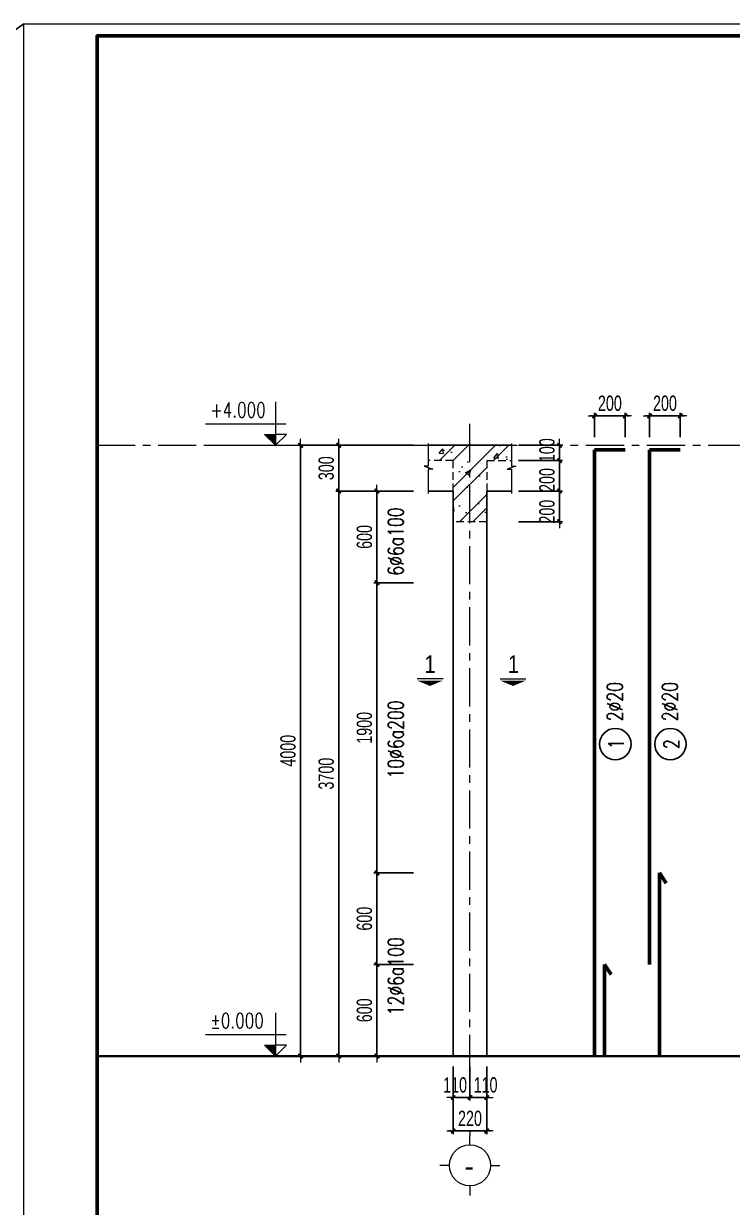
# Model space of a CAD drawing. Header units: millimetres. Extents: x -295047 to 29144, y -724756 to -246879.
# Drawn here: x -89504 to -84865, y -352357 to -344605 of the extents above; entities that cross this region are included whole.
import ezdxf
from ezdxf.enums import TextEntityAlignment as Align

# ---------------------------------------------------------------- set-up
doc = ezdxf.new("R2010")
doc.units = ezdxf.units.MM
doc.header["$MEASUREMENT"] = 0
doc.header["$PDMODE"] = 32
for name, pattern in [('CENTERX2', [4, 2.5, -0.5, 0.5, -0.5]), ('DASHDOT', [1, 0.5, -0.25, 0, -0.25]), ('HIDDEN', [0.375, 0.25, -0.125])]:
    doc.linetypes.add(name, pattern=pattern)
doc.layers.get('Defpoints').update_dxf_attribs({"color": 1})
for name, color, linetype, lineweight in [('EG Khac', 4, 'Continuous', 15), ('EG Net dam3', 1, 'Continuous', 60), ('EG Text1', 3, 'Continuous', 20), ('EG Text2', 7, 'Continuous', 25), ('ISO', 153, 'Continuous', 13), ('Khac', 156, 'Continuous', 9), ('Khungten_LCDI', 7, 'Continuous', 5), ('KICHTHUOC', 8, 'Continuous', 18), ('LC Dim', 8, 'Continuous', 18), ('LC Hatch', 252, 'Continuous', 9), ('LC ISO', 153, 'Continuous', 13), ('LC MANH DUT', 35, 'HIDDEN', 5), ('LC Net dam2', 6, 'Continuous', 40), ('LC Net manh', 219, 'Continuous', 5), ('LC Net thay', 7, 'Continuous', 25), ('LC Net truc', 79, 'DASHDOT', 13), ('LC Text1', 3, 'Continuous', 20)]:
    doc.layers.add(name, color=color, linetype=linetype, lineweight=lineweight)
doc.layers.add('KCS_Plotter', color=11, linetype='Continuous', plot=False)
doc.styles.add('EG 1', font='VHAVANB_1.TTF')
doc.styles.add('EG Hai', font='VHARIALN_1.TTF', dxfattribs={"width": 0.7})
doc.styles.add('EG Huy', font='vnsimli.shx', dxfattribs={"width": 0.75})
doc.styles.add('HOATBIF', font='hoatbif.shx', dxfattribs={"width": 0.7})
doc.styles.add('Khungten', font='VHAVAN_1.TTF', dxfattribs={"width": 0.9, "height": 5000})
doc.styles.add('LC 1', font='VHAVANB_1.TTF')
doc.styles.add('LC 3', font='vnsimli.shx', dxfattribs={"width": 0.75})
doc.styles.add('RMS2', font='romans.shx', dxfattribs={"width": 0.75})
doc.styles.add('Title', font='VHBLACK_1.TTF', dxfattribs={"width": 0.8})
doc.dimstyles.new('1-100(1-40)', dxfattribs={"dimscale": 40, "dimtxt": 2.5, "dimasz": 0.35, "dimexe": 0.5, "dimexo": 0, "dimgap": 0.8, "dimtad": 1, "dimdec": 0, "dimzin": 0, "dimdsep": 46, "dimtxsty": 'HOATBIF', "dimblk1": 'DOT', "dimblk2": 'DOT', "dimsah": 1, "dimcen": -1, "dimdle": 1, "dimclrd": 256, "dimclre": 256, "dimclrt": 4, "dimadec": 3, "dimazin": 2, "dimtfac": 0.333333, "dimtdec": 0, "dimtix": 1, "dimtmove": 2, "dimatfit": 3, "dimldrblk": 'DOT', "dimfxl": 1, "dimtvp": 0.833333, "dimtolj": 1, "dimtzin": 0, "dimarcsym": 0})

# ---------------------------------------------------------------- blocks, each defined once
blk = doc.blocks.new('catngang')
at = {"layer": 'EG Khac', "color": 1, "ltscale": 2}
blk.add_line((0, 0), (-4.41, 0), dxfattribs=at)
blk.add_lwpolyline([(-2.21, -1.22, 0, 4.29, 0), (-2.21, -0.33, 2.5, 2.5, 0)], format="xyseb", dxfattribs=at)
at = {"layer": 'EG Khac', "color": 7, "style": 'EG 1'}
blk.add_attdef('MC', text='', height=3, dxfattribs=at).set_placement((-2.21, 2.5), align=Align.MIDDLE_CENTER)
blk = doc.blocks.new('CT')
at = {"layer": 'LC Text1', "lineweight": 15}
blk.add_hatch(color=4, dxfattribs=at).paths.add_polyline_path([(3.25, 1.6), (1.64, 1.6), (1.64, 0)])
at = {"layer": 'LC Text1', "color": 4, "lineweight": 15, "ltscale": 50}
for p, q in [((0.05, 3.14), (12, 3.14)), ((12.09, 0), (0, 0))]:
    blk.add_line(p, q, dxfattribs=at)
for points in [[(1.64, 6.43), (1.64, 0)], [(1.64, 0), (0.03, 1.6), (1.64, 1.6)], [(1.64, 0), (3.25, 1.6), (1.64, 1.6)]]:
    blk.add_lwpolyline(points, dxfattribs=at)
at = {"layer": 'LC Text1', "color": 4, "style": 'LC 3', "width": 0.75}
blk.add_attdef('CT', (1.91, 3.5), '', height=2.2, dxfattribs=at)
blk = doc.blocks.new('DOT')
at = {"layer": 'LC Dim'}
blk.add_line((-3, 0), (3, 0), dxfattribs=at)
at = {"layer": 'LC Dim', "color": 4}
blk.add_line((-1, -1), (1, 1), dxfattribs=at)
blk.add_lwpolyline([(0.5, 1), (-1, -0.5), (-0.5, -1), (1, 0.5)], close=True, dxfattribs=at)
blk = doc.blocks.new('*D310')
at = {"layer": 'Defpoints', "color": 0, "ltscale": 2, "transparency": 16777216}
for p in [(-87191.6, -350766.6), (-86952.2, -350766.6), (-86952.2, -351366.6)]:
    blk.add_point(p, dxfattribs=at)
at = {"layer": 'LC Dim', "lineweight": -2, "ltscale": 2, "transparency": 16777216}
for p, q in [((-86952.2, -350766.6), (-87211.6, -350766.6)), ((-87191.6, -351352.6), (-87191.6, -350780.6)), ((-86952.2, -351366.6), (-87211.6, -351366.6))]:
    blk.add_line(p, q, dxfattribs=at)
at = {"layer": 'LC Dim', "lineweight": -2, "ltscale": 2, "transparency": 16777216, "xscale": 14, "yscale": 14, "zscale": 14}
for p, rotation in [((-87191.6, -350766.6), 90), ((-87191.6, -351366.6), 270)]:
    blk.add_blockref('DOT', p, dxfattribs=dict(at, rotation=rotation))
at = {"layer": 'LC Dim', "color": 4, "ltscale": 2, "transparency": 16777216, "insert": (-87273.6, -351066.6), "char_height": 100, "attachment_point": 5, "rotation": 90, "style": 'HOATBIF'}
blk.add_mtext('\\A1;600', dxfattribs=at)
blk = doc.blocks.new('*D311')
at = {"layer": 'Defpoints', "color": 0, "ltscale": 2, "transparency": 16777216}
for p in [(-87191.6, -347666.6), (-86952.2, -347666.6), (-86952.2, -348266.6)]:
    blk.add_point(p, dxfattribs=at)
at = {"layer": 'LC Dim', "lineweight": -2, "ltscale": 2, "transparency": 16777216}
for p, q in [((-86952.2, -347666.6), (-87211.6, -347666.6)), ((-87191.6, -348252.6), (-87191.6, -347680.6)), ((-86952.2, -348266.6), (-87211.6, -348266.6))]:
    blk.add_line(p, q, dxfattribs=at)
at = {"layer": 'LC Dim', "lineweight": -2, "ltscale": 2, "transparency": 16777216, "xscale": 14, "yscale": 14, "zscale": 14}
for p, rotation in [((-87191.6, -347666.6), 90), ((-87191.6, -348266.6), 270)]:
    blk.add_blockref('DOT', p, dxfattribs=dict(at, rotation=rotation))
at = {"layer": 'LC Dim', "color": 4, "ltscale": 2, "transparency": 16777216, "insert": (-87273.6, -347966.6), "char_height": 100, "attachment_point": 5, "rotation": 90, "style": 'HOATBIF'}
blk.add_mtext('\\A1;600', dxfattribs=at)
blk = doc.blocks.new('*D312')
at = {"layer": 'Defpoints', "color": 0, "ltscale": 2, "transparency": 16777216}
for p in [(-86952.2, -348266.6), (-87191.6, -350166.6), (-86952.2, -350166.6)]:
    blk.add_point(p, dxfattribs=at)
at = {"layer": 'LC Dim', "lineweight": -2, "ltscale": 2, "transparency": 16777216}
for p, q in [((-86952.2, -348266.6), (-87211.6, -348266.6)), ((-87191.6, -348280.6), (-87191.6, -350152.6)), ((-86952.2, -350166.6), (-87211.6, -350166.6))]:
    blk.add_line(p, q, dxfattribs=at)
at = {"layer": 'LC Dim', "lineweight": -2, "ltscale": 2, "transparency": 16777216, "xscale": 14, "yscale": 14, "zscale": 14}
for p, rotation in [((-87191.6, -348266.6), 90), ((-87191.6, -350166.6), 270)]:
    blk.add_blockref('DOT', p, dxfattribs=dict(at, rotation=rotation))
at = {"layer": 'LC Dim', "color": 4, "ltscale": 2, "transparency": 16777216, "insert": (-87273.6, -349216.6), "char_height": 100, "attachment_point": 5, "rotation": 90, "style": 'HOATBIF'}
blk.add_mtext('\\A1;1900', dxfattribs=at)
blk = doc.blocks.new('*D313')
at = {"layer": 'Defpoints', "color": 0, "ltscale": 2, "transparency": 16777216}
for p in [(-86952.2, -347666.6), (-87441.6, -351366.6), (-86952.2, -351366.6)]:
    blk.add_point(p, dxfattribs=at)
at = {"layer": 'LC Dim', "lineweight": -2, "ltscale": 2, "transparency": 16777216}
for p, q in [((-86952.2, -347666.6), (-87461.6, -347666.6)), ((-87441.6, -347680.6), (-87441.6, -351352.6)), ((-86952.2, -351366.6), (-87461.6, -351366.6))]:
    blk.add_line(p, q, dxfattribs=at)
at = {"layer": 'LC Dim', "lineweight": -2, "ltscale": 2, "transparency": 16777216, "xscale": 14, "yscale": 14, "zscale": 14}
for p, rotation in [((-87441.6, -347666.6), 90), ((-87441.6, -351366.6), 270)]:
    blk.add_blockref('DOT', p, dxfattribs=dict(at, rotation=rotation))
at = {"layer": 'LC Dim', "color": 4, "ltscale": 2, "transparency": 16777216, "insert": (-87523.6, -349516.6), "char_height": 100, "attachment_point": 5, "rotation": 90, "style": 'HOATBIF'}
blk.add_mtext('\\A1;3700', dxfattribs=at)
blk = doc.blocks.new('*D314')
at = {"layer": 'Defpoints', "color": 0, "ltscale": 2, "transparency": 16777216}
for p in [(-87441.6, -347366.6), (-86952.2, -347366.6), (-86952.2, -347666.6)]:
    blk.add_point(p, dxfattribs=at)
at = {"layer": 'LC Dim', "lineweight": -2, "ltscale": 2, "transparency": 16777216}
for p, q in [((-86952.2, -347366.6), (-87461.6, -347366.6)), ((-87441.6, -347652.6), (-87441.6, -347380.6)), ((-86952.2, -347666.6), (-87461.6, -347666.6))]:
    blk.add_line(p, q, dxfattribs=at)
at = {"layer": 'LC Dim', "lineweight": -2, "ltscale": 2, "transparency": 16777216, "xscale": 14, "yscale": 14, "zscale": 14}
for p, rotation in [((-87441.6, -347366.6), 90), ((-87441.6, -347666.6), 270)]:
    blk.add_blockref('DOT', p, dxfattribs=dict(at, rotation=rotation))
at = {"layer": 'LC Dim', "color": 4, "ltscale": 2, "transparency": 16777216, "insert": (-87523.6, -347516.6), "char_height": 100, "attachment_point": 5, "rotation": 90, "style": 'HOATBIF'}
blk.add_mtext('\\A1;300', dxfattribs=at)
blk = doc.blocks.new('*D315')
at = {"layer": 'Defpoints', "color": 0, "ltscale": 2, "transparency": 16777216}
for p in [(-87691.6, -347366.6), (-86952.2, -347366.6), (-86952.2, -351366.6)]:
    blk.add_point(p, dxfattribs=at)
at = {"layer": 'LC Dim', "lineweight": -2, "ltscale": 2, "transparency": 16777216}
for p, q in [((-86952.2, -347366.6), (-87711.6, -347366.6)), ((-87691.6, -351352.6), (-87691.6, -347380.6)), ((-86952.2, -351366.6), (-87711.6, -351366.6))]:
    blk.add_line(p, q, dxfattribs=at)
at = {"layer": 'LC Dim', "lineweight": -2, "ltscale": 2, "transparency": 16777216, "xscale": 14, "yscale": 14, "zscale": 14}
for p, rotation in [((-87691.6, -347366.6), 90), ((-87691.6, -351366.6), 270)]:
    blk.add_blockref('DOT', p, dxfattribs=dict(at, rotation=rotation))
at = {"layer": 'LC Dim', "color": 4, "ltscale": 2, "transparency": 16777216, "insert": (-87773.6, -349366.6), "char_height": 100, "attachment_point": 5, "rotation": 90, "style": 'HOATBIF'}
blk.add_mtext('\\A1;4000', dxfattribs=at)
blk = doc.blocks.new('*D316')
at = {"layer": 'Defpoints', "color": 0, "ltscale": 2, "transparency": 16777216}
for p in [(-86692.7, -351434.2), (-86582.7, -351434.2), (-86582.7, -351637.7)]:
    blk.add_point(p, dxfattribs=at)
at = {"layer": 'LC Dim', "lineweight": -2, "ltscale": 2, "transparency": 16777216}
for p, q in [((-86692.7, -351434.2), (-86692.7, -351657.7)), ((-86582.7, -351434.2), (-86582.7, -351657.7)), ((-86678.7, -351637.7), (-86596.7, -351637.7))]:
    blk.add_line(p, q, dxfattribs=at)
at = {"layer": 'LC Dim', "lineweight": -2, "ltscale": 2, "transparency": 16777216, "xscale": 14, "yscale": 14, "zscale": 14, "rotation": 180}
blk.add_blockref('DOT', (-86692.7, -351637.7), dxfattribs=at)
at = {"layer": 'LC Dim', "lineweight": -2, "ltscale": 2, "transparency": 16777216, "xscale": 14, "yscale": 14, "zscale": 14}
blk.add_blockref('DOT', (-86582.7, -351637.7), dxfattribs=at)
at = {"layer": 'LC Dim', "color": 4, "ltscale": 2, "transparency": 16777216, "insert": (-86680.1, -351555.7), "char_height": 100, "attachment_point": 5, "style": 'HOATBIF'}
blk.add_mtext('\\A1;110', dxfattribs=at)
blk = doc.blocks.new('*D317')
at = {"layer": 'Defpoints', "color": 0, "ltscale": 2, "transparency": 16777216}
for p in [(-86582.7, -351434.2), (-86472.7, -351434.2), (-86472.7, -351637.7)]:
    blk.add_point(p, dxfattribs=at)
at = {"layer": 'LC Dim', "lineweight": -2, "ltscale": 2, "transparency": 16777216}
for p, q in [((-86582.7, -351434.2), (-86582.7, -351657.7)), ((-86472.7, -351434.2), (-86472.7, -351657.7)), ((-86568.7, -351637.7), (-86486.7, -351637.7))]:
    blk.add_line(p, q, dxfattribs=at)
at = {"layer": 'LC Dim', "lineweight": -2, "ltscale": 2, "transparency": 16777216, "xscale": 14, "yscale": 14, "zscale": 14, "rotation": 180}
blk.add_blockref('DOT', (-86582.7, -351637.7), dxfattribs=at)
at = {"layer": 'LC Dim', "lineweight": -2, "ltscale": 2, "transparency": 16777216, "xscale": 14, "yscale": 14, "zscale": 14}
blk.add_blockref('DOT', (-86472.7, -351637.7), dxfattribs=at)
at = {"layer": 'LC Dim', "color": 4, "ltscale": 2, "transparency": 16777216, "insert": (-86480.6, -351555.7), "char_height": 100, "attachment_point": 5, "style": 'HOATBIF'}
blk.add_mtext('\\A1;110', dxfattribs=at)
blk = doc.blocks.new('*D318')
at = {"layer": 'Defpoints', "color": 0, "ltscale": 2, "transparency": 16777216}
for p in [(-86692.7, -351434.2), (-86472.7, -351434.2), (-86472.7, -351856.7)]:
    blk.add_point(p, dxfattribs=at)
at = {"layer": 'LC Dim', "lineweight": -2, "ltscale": 2, "transparency": 16777216}
for p, q in [((-86692.7, -351434.2), (-86692.7, -351876.7)), ((-86472.7, -351434.2), (-86472.7, -351876.7)), ((-86706.7, -351856.7), (-86720.7, -351856.7)), ((-86692.7, -351856.7), (-86472.7, -351856.7)), ((-86458.7, -351856.7), (-86444.7, -351856.7))]:
    blk.add_line(p, q, dxfattribs=at)
at = {"layer": 'LC Dim', "lineweight": -2, "ltscale": 2, "transparency": 16777216, "xscale": 14, "yscale": 14, "zscale": 14}
blk.add_blockref('DOT', (-86692.7, -351856.7), dxfattribs=at)
at = {"layer": 'LC Dim', "lineweight": -2, "ltscale": 2, "transparency": 16777216, "xscale": 14, "yscale": 14, "zscale": 14, "rotation": 180}
blk.add_blockref('DOT', (-86472.7, -351856.7), dxfattribs=at)
at = {"layer": 'LC Dim', "color": 4, "ltscale": 2, "transparency": 16777216, "insert": (-86582.7, -351774.7), "char_height": 100, "attachment_point": 5, "style": 'HOATBIF'}
blk.add_mtext('\\A1;220', dxfattribs=at)
blk = doc.blocks.new('TTRUC')
at = {"layer": 'LC ISO'}
for p, q in [((0, 6.95), (0, 10.13)), ((-6.95, 0), (-10.13, 0)), ((6.95, 0), (10.13, 0)), ((0, -6.95), (0, -10.13))]:
    blk.add_line(p, q, dxfattribs=at)
at = {"layer": 'LC Net manh'}
blk.add_circle((0, 0), 6.95, dxfattribs=at)
blk = doc.blocks.new('*D325')
at = {"layer": 'Defpoints', "color": 0, "ltscale": 2, "transparency": 16777216}
for p in [(-86265.9, -347366.6), (-86265.9, -347466.6), (-85996.6, -347466.6)]:
    blk.add_point(p, dxfattribs=at)
at = {"layer": 'LC Dim', "lineweight": -2, "ltscale": 2, "transparency": 16777216}
for p, q in [((-86265.9, -347366.6), (-85976.6, -347366.6)), ((-85996.6, -347380.6), (-85996.6, -347452.6)), ((-86265.9, -347466.6), (-85976.6, -347466.6))]:
    blk.add_line(p, q, dxfattribs=at)
at = {"layer": 'LC Dim', "lineweight": -2, "ltscale": 2, "transparency": 16777216, "xscale": 14, "yscale": 14, "zscale": 14}
for p, rotation in [((-85996.6, -347366.6), 90), ((-85996.6, -347466.6), 270)]:
    blk.add_blockref('DOT', p, dxfattribs=dict(at, rotation=rotation))
at = {"layer": 'LC Dim', "color": 4, "ltscale": 2, "transparency": 16777216, "insert": (-86078.6, -347398.5), "char_height": 100, "attachment_point": 5, "rotation": 90, "style": 'HOATBIF'}
blk.add_mtext('\\A1;100', dxfattribs=at)
blk = doc.blocks.new('*D326')
at = {"layer": 'Defpoints', "color": 0, "ltscale": 2, "transparency": 16777216}
for p in [(-86265.9, -347466.6), (-86265.9, -347666.6), (-85996.6, -347666.6)]:
    blk.add_point(p, dxfattribs=at)
at = {"layer": 'LC Dim', "lineweight": -2, "ltscale": 2, "transparency": 16777216}
for p, q in [((-86265.9, -347466.6), (-85976.6, -347466.6)), ((-85996.6, -347480.6), (-85996.6, -347652.6)), ((-86265.9, -347666.6), (-85976.6, -347666.6))]:
    blk.add_line(p, q, dxfattribs=at)
at = {"layer": 'LC Dim', "lineweight": -2, "ltscale": 2, "transparency": 16777216, "xscale": 14, "yscale": 14, "zscale": 14}
for p, rotation in [((-85996.6, -347466.6), 90), ((-85996.6, -347666.6), 270)]:
    blk.add_blockref('DOT', p, dxfattribs=dict(at, rotation=rotation))
at = {"layer": 'LC Dim', "color": 4, "ltscale": 2, "transparency": 16777216, "insert": (-86078.6, -347593.7), "char_height": 100, "attachment_point": 5, "rotation": 90, "style": 'HOATBIF'}
blk.add_mtext('\\A1;200', dxfattribs=at)
blk = doc.blocks.new('*D327')
at = {"layer": 'Defpoints', "color": 0, "ltscale": 2, "transparency": 16777216}
for p in [(-85767, -347173.7), (-85767, -347312.7), (-85566.7, -347312.7)]:
    blk.add_point(p, dxfattribs=at)
at = {"layer": 'LC Dim', "lineweight": -2, "ltscale": 2, "transparency": 16777216}
for p, q in [((-85781, -347173.7), (-85795, -347173.7)), ((-85767, -347312.7), (-85767, -347153.7)), ((-85566.7, -347173.7), (-85767, -347173.7)), ((-85566.7, -347312.7), (-85566.7, -347153.7)), ((-85552.7, -347173.7), (-85538.7, -347173.7))]:
    blk.add_line(p, q, dxfattribs=at)
at = {"layer": 'LC Dim', "lineweight": -2, "ltscale": 2, "transparency": 16777216, "xscale": 14, "yscale": 14, "zscale": 14}
blk.add_blockref('DOT', (-85767, -347173.7), dxfattribs=at)
at = {"layer": 'LC Dim', "lineweight": -2, "ltscale": 2, "transparency": 16777216, "xscale": 14, "yscale": 14, "zscale": 14, "rotation": 180}
blk.add_blockref('DOT', (-85566.7, -347173.7), dxfattribs=at)
at = {"layer": 'LC Dim', "color": 4, "ltscale": 2, "transparency": 16777216, "insert": (-85666.9, -347091.7), "char_height": 100, "attachment_point": 5, "style": 'HOATBIF'}
blk.add_mtext('\\A1;200', dxfattribs=at)
blk = doc.blocks.new('*D328')
at = {"layer": 'Defpoints', "color": 0, "ltscale": 2, "transparency": 16777216}
for p in [(-85406.5, -347173.7), (-85406.5, -347312.7), (-85206.2, -347312.7)]:
    blk.add_point(p, dxfattribs=at)
at = {"layer": 'LC Dim', "lineweight": -2, "ltscale": 2, "transparency": 16777216}
for p, q in [((-85420.5, -347173.7), (-85434.5, -347173.7)), ((-85406.5, -347312.7), (-85406.5, -347153.7)), ((-85206.2, -347173.7), (-85406.5, -347173.7)), ((-85206.2, -347312.7), (-85206.2, -347153.7)), ((-85192.2, -347173.7), (-85178.2, -347173.7))]:
    blk.add_line(p, q, dxfattribs=at)
at = {"layer": 'LC Dim', "lineweight": -2, "ltscale": 2, "transparency": 16777216, "xscale": 14, "yscale": 14, "zscale": 14}
blk.add_blockref('DOT', (-85406.5, -347173.7), dxfattribs=at)
at = {"layer": 'LC Dim', "lineweight": -2, "ltscale": 2, "transparency": 16777216, "xscale": 14, "yscale": 14, "zscale": 14, "rotation": 180}
blk.add_blockref('DOT', (-85206.2, -347173.7), dxfattribs=at)
at = {"layer": 'LC Dim', "color": 4, "ltscale": 2, "transparency": 16777216, "insert": (-85306.4, -347091.7), "char_height": 100, "attachment_point": 5, "style": 'HOATBIF'}
blk.add_mtext('\\A1;200', dxfattribs=at)
blk = doc.blocks.new('*D329')
at = {"layer": 'Defpoints', "color": 0, "ltscale": 2, "transparency": 16777216}
for p in [(-86265.9, -347666.6), (-86265.9, -347866.6), (-85996.6, -347866.6)]:
    blk.add_point(p, dxfattribs=at)
at = {"layer": 'LC Dim', "lineweight": -2, "ltscale": 2, "transparency": 16777216}
for p, q in [((-86265.9, -347666.6), (-85976.6, -347666.6)), ((-85996.6, -347680.6), (-85996.6, -347852.6)), ((-86265.9, -347866.6), (-85976.6, -347866.6))]:
    blk.add_line(p, q, dxfattribs=at)
at = {"layer": 'LC Dim', "lineweight": -2, "ltscale": 2, "transparency": 16777216, "xscale": 14, "yscale": 14, "zscale": 14}
for p, rotation in [((-85996.6, -347666.6), 90), ((-85996.6, -347866.6), 270)]:
    blk.add_blockref('DOT', p, dxfattribs=dict(at, rotation=rotation))
at = {"layer": 'LC Dim', "color": 4, "ltscale": 2, "transparency": 16777216, "insert": (-86078.6, -347801.1), "char_height": 100, "attachment_point": 5, "rotation": 90, "style": 'HOATBIF'}
blk.add_mtext('\\A1;200', dxfattribs=at)
blk = doc.blocks.new('lcdi KC')
at = {"layer": 'Defpoints', "lineweight": 0}
blk.add_lwpolyline([(-1200, -14850), (-1200, 14850), (40800, 14850), (40800, -14850)], close=True, dxfattribs=at)
at = {"layer": 'Khungten_LCDI', "color": 5, "lineweight": 60}
blk.add_lwpolyline([(0, -14650), (0, 14650), (40600, 14650), (40600, -14650)], close=True, dxfattribs=at)
at = {"color": 7, "style": 'Khungten', "width": 0.8}
for tag, p in [('REVISION', (39499, -10746)), ('NGAYHT', (39546, -11609))]:
    blk.add_attdef(tag, text='', height=200, dxfattribs=at).set_placement(p, align=Align.CENTER)
at = {"layer": 'LC Text1', "style": 'Title', "width": 1.485915}
for tag, p, p2 in [('TENBANVE1', (36913, -8886), (40339, -8886)), ('TENBANVE2', (36913, -9562), (40339, -9562))]:
    blk.add_attdef(tag, text='', height=250, dxfattribs=at).set_placement(p, p2, align=Align.FIT)
at = {"layer": 'LC Text1', "style": 'Title', "width": 0.7}
blk.add_attdef('SOBANVE', text='', height=250, dxfattribs=at).set_placement((39562, -13896), align=Align.CENTER)
blk = doc.blocks.new('*D160')
at = {"layer": 'Defpoints', "color": 0, "ltscale": 2, "transparency": 16777216}
for p in [(-87191.6, -350166.6), (-86952.2, -350166.6), (-86952.2, -350766.6)]:
    blk.add_point(p, dxfattribs=at)
at = {"layer": 'LC Dim', "lineweight": -2, "ltscale": 2, "transparency": 16777216}
for p, q in [((-86952.2, -350166.6), (-87211.6, -350166.6)), ((-87191.6, -350752.6), (-87191.6, -350180.6)), ((-86952.2, -350766.6), (-87211.6, -350766.6))]:
    blk.add_line(p, q, dxfattribs=at)
at = {"layer": 'LC Dim', "lineweight": -2, "ltscale": 2, "transparency": 16777216, "xscale": 14, "yscale": 14, "zscale": 14}
for p, rotation in [((-87191.6, -350166.6), 90), ((-87191.6, -350766.6), 270)]:
    blk.add_blockref('DOT', p, dxfattribs=dict(at, rotation=rotation))
at = {"layer": 'LC Dim', "color": 4, "ltscale": 2, "transparency": 16777216, "insert": (-87273.6, -350466.6), "char_height": 100, "attachment_point": 5, "rotation": 90, "style": 'HOATBIF'}
blk.add_mtext('\\A1;600', dxfattribs=at)

msp = doc.modelspace()

# ---------------------------------------------------------------- hatches: boundary and pattern name
at = {"layer": 'LC Hatch', "ltscale": 2}
h = msp.add_hatch(dxfattribs=at)
h.set_pattern_fill('BTCT', color=256, scale=50)
h.set_pattern_definition([(50, (-135715.37, -288743.23), (358.6301, -31.3761), [37.5, -412.5]), (355, (-135715.37, -288743.23), (-69.3757, 376.096), [30, -330]), (100.4514, (-135685.5, -288745.84), (289.2547, 344.7198), [31.8701, -350.571]), (46.1842, (-135715.37, -288643.23), (533.6205, -82.7595), [56.25, -618.75]), (96.6356, (-135670.9, -288650.1), (467.3314, 487.059), [47.805, -525.8565]), (351.1842, (-135715.4, -288643.23), (467.331, 487.0593), [45, -495]), (21, (-135665.37, -288668.23), (298.4535, -201.3094), [37.5, -412.5]), (326, (-135665.37, -288668.23), (121.6577, 362.575), [30, -330]), (71.4514, (-135640.5, -288685), (420.1113, 161.2652), [31.8701, -350.571]), (37.5, (-135715.37, -288743.23), (6.07993, 166.44693), [0, -326, 0, -335, 0, -331.25]), (7.5, (-135715.37, -288743.23), (131.53477, 197.20586), [0, -191, 0, -318.5, 0, -126.25]), (327.5, (-135826.87, -288743.23), (266.91122, -11.27744), [0, -125, 0, -390, 0, -517.5]), (317.5, (-135876.87, -288743.23), (291.5931, 50.0525), [0, -162.5, 0, -259, 0, -367.5]), (45, (-135715.37, -288743.23), (-132.5825, 132.5825), []), (45, (-135626.99, -288743.23), (-132.5825, 132.5825), [])])
h.paths.add_polyline_path([(-86309.9, -347466.6), (-86472.7, -347466.6), (-86472.7, -347866.6), (-86692.7, -347866.6), (-86692.7, -347466.6), (-86855.6, -347466.6), (-86855.6, -347366.6), (-86692.7, -347366.6), (-86472.7, -347366.6), (-86309.9, -347366.6)])

# ---------------------------------------------------------------- linework, layer by layer
at = {"layer": 'EG Net dam3', "ltscale": 500}
for p, q in [((-85767, -351366.6), (-85767, -347396.2)), ((-85767, -347396.2), (-85566.7, -347396.2)), ((-85406.5, -350766.6), (-85406.5, -347396.2)), ((-85406.5, -347396.2), (-85206.2, -347396.2)), ((-85342.2, -351366.6), (-85342.2, -350166.6)), ((-85342.2, -350166.6), (-85298.1, -350233.2)), ((-85702.7, -351366.6), (-85702.7, -350766.6)), ((-85702.7, -350766.6), (-85658.6, -350833.2))]:
    msp.add_line(p, q, dxfattribs=at)
at = {"layer": 'EG Text2', "linetype": 'ByBlock'}
for centre in [(-85631, -349323.5), (-85270.5, -349323.5)]:
    msp.add_circle(centre, 102.9, dxfattribs=at)
at = {"layer": 'ISO'}
for points in [[(-86855.6, -347354.7), (-86855.6, -347502.4), (-86883.3, -347502.4), (-86825.1, -347523.5), (-86855.6, -347523.5), (-86855.6, -347682.8)], [(-86309.9, -347354.7), (-86309.9, -347502.4), (-86282.1, -347502.4), (-86340.3, -347523.5), (-86309.9, -347523.5), (-86309.9, -347682.8)]]:
    msp.add_lwpolyline(points, dxfattribs=at)
at = {"layer": 'KCS_Plotter', "ltscale": 2}
msp.add_line((-123104.2, -368365.3), (-89504.2, -344605.3), dxfattribs=at)
at = {"layer": 'LC MANH DUT', "ltscale": 200}
for p, q in [((-86692.7, -347466.6), (-86855.6, -347466.6)), ((-86692.7, -347666.6), (-86692.7, -347466.6)), ((-86472.7, -347466.6), (-86472.7, -347666.6)), ((-86472.7, -347466.6), (-86309.9, -347466.6)), ((-86472.7, -347866.6), (-86692.7, -347866.6))]:
    msp.add_line(p, q, dxfattribs=at)
at = {"layer": 'LC Net dam2', "ltscale": 2}
msp.add_lwpolyline([(-89024.2, -351366.6), (-74384.2, -351366.6)], dxfattribs=at)
at = {"layer": 'LC Net thay'}
for p, q in [((-86855.6, -347366.6), (-86309.9, -347366.6)), ((-86692.7, -347666.6), (-86855.6, -347666.6)), ((-86692.7, -351366.6), (-86692.7, -347666.6)), ((-86472.7, -351366.6), (-86472.7, -347666.6)), ((-86472.7, -347666.6), (-86309.9, -347666.6))]:
    msp.add_line(p, q, dxfattribs=at)
at = {"layer": 'LC Net truc', "linetype": 'CENTERX2', "ltscale": 100}
for p, q in [((-86582.7, -351476.7), (-86582.7, -347219.7)), ((-89024.2, -347366.6), (-74384.2, -347366.6)), ((-86582.7, -351856.7), (-86582.7, -351885.6))]:
    msp.add_line(p, q, dxfattribs=at)

# ---------------------------------------------------------------- block references
at = {"layer": 'EG Text1'}
ref = msp.add_blockref('CT', (-87783.3, -347366.6), dxfattribs=dict(at, xscale=-44.25072279153392, yscale=44.25072279159212, zscale=44.25072279160228))
ref.add_attrib('CT', '+4.000', (-88282.6, -347183.4), dxfattribs={"layer": 'Khac', "color": 3, "height": 97.35, "style": 'EG Huy', "width": 0.75})
ref = msp.add_blockref('CT', (-87783.3, -351366.6), dxfattribs=dict(at, xscale=-44.25072279153392, yscale=44.25072279159212, zscale=44.25072279160228))
ref.add_attrib('CT', '%%p0.000', (-88282.6, -351183.4), dxfattribs={"layer": 'Khac', "color": 3, "height": 97.35, "style": 'EG Huy', "width": 0.75})
at = {"layer": 'EG Text2'}
ref = msp.add_blockref('catngang', (-86759.3, -348895.5), dxfattribs=dict(at, xscale=38.47888938407414, yscale=38.47888938407414, zscale=38.47888938407414))
ref.add_attrib('MC', '1', dxfattribs={"layer": 'Khac', "color": 7, "height": 115.4, "style": 'EG Hai'}).set_placement((-86844.2, -348799.3), align=Align.MIDDLE_CENTER)
ref = msp.add_blockref('catngang', (-86385.7, -348895.5), dxfattribs=dict(at, xscale=-38.47888938407414, yscale=38.47888938395772, zscale=38.47888938399652))
ref.add_attrib('MC', '1', dxfattribs={"layer": 'Khac', "color": 7, "height": 115.4, "style": 'EG Hai'}).set_placement((-86297.7, -348799.3), align=Align.MIDDLE_CENTER)
at = {"layer": 'KICHTHUOC', "xscale": 19.39036266761832, "yscale": 19.39036266761832, "zscale": 19.39036266761832}
msp.add_blockref('TTRUC', (-86582.7, -352082.1), dxfattribs=at)
at = {"layer": 'LC Net thay', "xscale": 0.3999999999995694, "yscale": 0.3999999999995694, "zscale": 0.3999999999995694}
msp.add_blockref('lcdi KC', (-89024.2, -350545.3), dxfattribs=at)

# ---------------------------------------------------------------- texts
at = {"layer": 'EG Text2', "linetype": 'ByBlock', "style": 'RMS2', "width": 0.75}
for s, p in [('6%%C6a100', (-87018.8, -348220.2)), ('2%%C20', (-85584.2, -349173.9)), ('2%%C20', (-85223.7, -349173.9)), ('10%%C6a200', (-87018.8, -349548.6)), ('12%%C6a100', (-87018.8, -351099.6))]:
    msp.add_text(s, height=100, rotation=90, dxfattribs=at).set_placement(p)
for s, p in [('1', (-85625.2, -349323.5)), ('2', (-85264.7, -349323.5))]:
    msp.add_text(s, height=100, rotation=90, dxfattribs=at).set_placement(p, align=Align.MIDDLE_CENTER)
at = {"layer": 'LC Text1', "ltscale": 0.2, "style": 'LC 1', "width": 0.9}
msp.add_text('-', height=150, dxfattribs=at).set_placement((-86587.9, -352205.4), align=Align.BOTTOM_CENTER)

# ---------------------------------------------------------------- dimensions: what is measured, and where the dimension line sits
at = {"layer": 'LC Dim', "ltscale": 2}
for base, p1, p2, angle, picture, middle in [((-85767, -347173.7), (-85566.7, -347312.7), (-85767, -347312.7), 180, '*D327', (-85666.9, -347091.7)), ((-85406.5, -347173.7), (-85206.2, -347312.7), (-85406.5, -347312.7), 180, '*D328', (-85306.4, -347091.7)), ((-87691.6, -347366.6), (-86952.2, -351366.6), (-86952.2, -347366.6), 90, '*D315', (-87773.6, -349366.6)), ((-87441.6, -347366.6), (-86952.2, -347666.6), (-86952.2, -347366.6), 90, '*D314', (-87523.6, -347516.6)), ((-87441.6, -351366.6), (-86952.2, -347666.6), (-86952.2, -351366.6), 90, '*D313', (-87523.6, -349516.6)), ((-87191.6, -347666.6), (-86952.2, -348266.6), (-86952.2, -347666.6), 90, '*D311', (-87273.6, -347966.6)), ((-87191.6, -350166.6), (-86952.2, -348266.6), (-86952.2, -350166.6), 90, '*D312', (-87273.6, -349216.6)), ((-87191.6, -350166.6), (-86952.2, -350766.6), (-86952.2, -350166.6), 90, '*D160', (-87273.6, -350466.6)), ((-87191.6, -350766.6), (-86952.2, -351366.6), (-86952.2, -350766.6), 90, '*D310', (-87273.6, -351066.6))]:
    dim = msp.add_linear_dim(base=base, p1=p1, p2=p2, angle=angle, dimstyle='1-100(1-40)', dxfattribs=at)
    dim.commit()
    dim.dimension.update_dxf_attribs({"geometry": picture, "text_midpoint": middle})
for base, p1, p2, picture, middle in [((-85996.6, -347466.6), (-86265.9, -347366.6), (-86265.9, -347466.6), '*D325', (-86078.6, -347398.5)), ((-85996.6, -347666.6), (-86265.9, -347466.6), (-86265.9, -347666.6), '*D326', (-86078.6, -347593.7)), ((-85996.6, -347866.6), (-86265.9, -347666.6), (-86265.9, -347866.6), '*D329', (-86078.6, -347801.1))]:
    dim = msp.add_linear_dim(base=base, p1=p1, p2=p2, angle=90, dimstyle='1-100(1-40)', dxfattribs=at)
    dim.commit()
    dim.dimension.update_dxf_attribs({"geometry": picture, "text_midpoint": middle, "dimtype": 160})
for base, p1, p2, picture, middle in [((-86582.7, -351637.7), (-86692.7, -351434.2), (-86582.7, -351434.2), '*D316', (-86680.1, -351555.7)), ((-86472.7, -351637.7), (-86582.7, -351434.2), (-86472.7, -351434.2), '*D317', (-86480.6, -351555.7))]:
    dim = msp.add_linear_dim(base=base, p1=p1, p2=p2, dimstyle='1-100(1-40)', dxfattribs=at)
    dim.commit()
    dim.dimension.update_dxf_attribs({"geometry": picture, "text_midpoint": middle, "dimtype": 160})
dim = msp.add_linear_dim(base=(-86472.7, -351856.7), p1=(-86692.7, -351434.2), p2=(-86472.7, -351434.2), dimstyle='1-100(1-40)', dxfattribs=at)
dim.commit()
dim.dimension.update_dxf_attribs({"geometry": '*D318', "text_midpoint": (-86582.7, -351774.7)})

doc.saveas('drawing.dxf')
